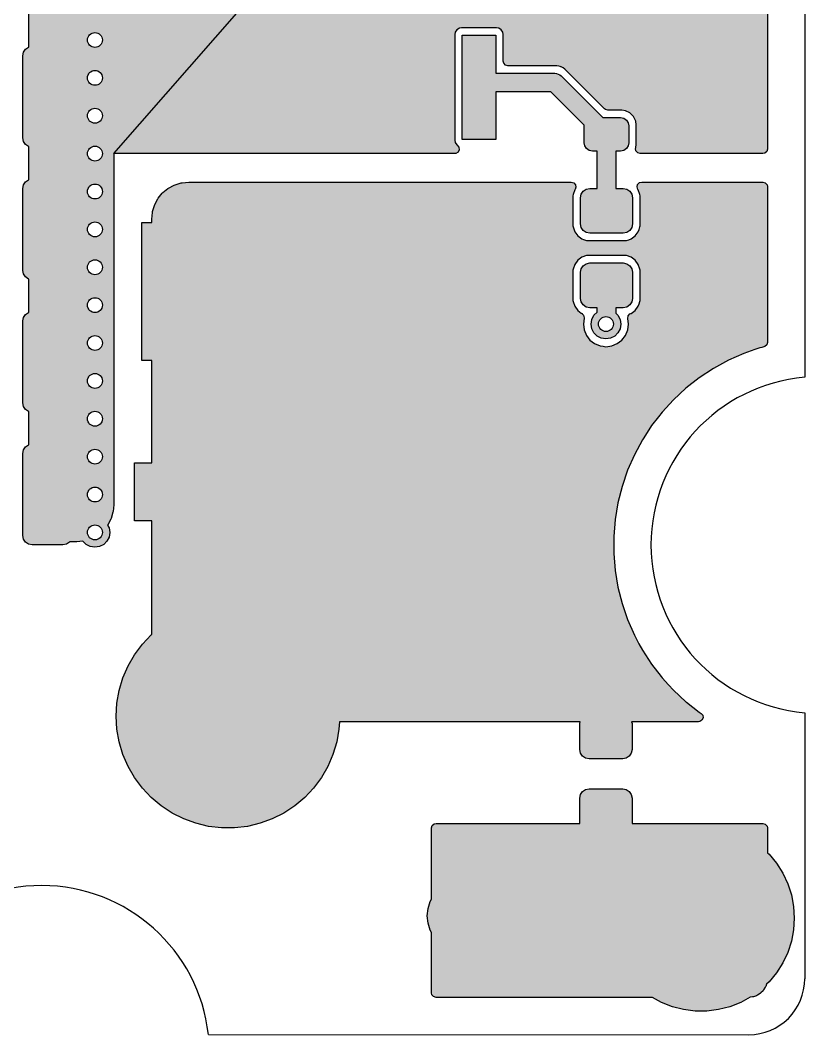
# Model space of a CAD drawing. Header units: millimetres. Extents: x -3894 to -3474, y -291 to 6.
# Drawn here: x -3809.16 to -3788.1, y -143.19 to -115.98 of the extents above; entities that cross this region are included whole.
import ezdxf

# ---------------------------------------------------------------- set-up
doc = ezdxf.new("R2010")
doc.units = ezdxf.units.MM
doc.layers.add('BLACK', color=7, linetype='Continuous')

msp = doc.modelspace()

# ---------------------------------------------------------------- hatches: boundary and pattern name
h = msp.add_hatch(color=256)
h.dxf.hatch_style = 1
h.paths.add_polyline_path([(-3803.044, -108.883), (-3803.046, -108.882), (-3803.112, -108.844), (-3803.168, -108.788), (-3805.628, -106.327), (-3808.408, -103.548), (-3808.441, -103.524), (-3808.51, -103.512), (-3808.575, -103.539), (-3808.628, -103.583), (-3808.645, -103.6), (-3808.754, -103.733), (-3808.768, -103.753), (-3808.849, -103.905), (-3808.858, -103.927), (-3808.908, -104.091), (-3808.912, -104.115), (-3808.93, -104.292), (-3808.93, -104.304), (-3808.93, -106.057), (-3808.973, -106.085), (-3809.027, -106.166), (-3809.046, -106.262), (-3809.046, -108.462), (-3809.027, -108.558), (-3808.973, -108.639), (-3808.93, -108.668), (-3808.93, -109.613), (-3808.973, -109.641), (-3809.027, -109.722), (-3809.046, -109.818), (-3809.046, -112.018), (-3809.027, -112.114), (-3808.973, -112.195), (-3808.93, -112.224), (-3808.93, -113.169), (-3808.973, -113.197), (-3809.027, -113.278), (-3809.046, -113.374), (-3809.046, -115.574), (-3809.027, -115.67), (-3808.973, -115.751), (-3808.93, -115.78), (-3808.93, -116.699), (-3808.931, -116.699), (-3809.012, -116.753), (-3809.066, -116.834), (-3809.085, -116.93), (-3809.085, -119.13), (-3809.066, -119.226), (-3809.012, -119.307), (-3808.931, -119.361), (-3808.93, -119.361), (-3808.93, -120.255), (-3808.931, -120.255), (-3809.012, -120.309), (-3809.066, -120.39), (-3809.085, -120.486), (-3809.085, -122.686), (-3809.066, -122.782), (-3809.012, -122.863), (-3808.931, -122.917), (-3808.93, -122.917), (-3808.93, -123.811), (-3808.931, -123.811), (-3809.012, -123.865), (-3809.066, -123.946), (-3809.085, -124.042), (-3809.085, -126.242), (-3809.066, -126.338), (-3809.012, -126.419), (-3808.931, -126.473), (-3808.93, -126.473), (-3808.93, -127.367), (-3808.931, -127.367), (-3809.012, -127.421), (-3809.066, -127.502), (-3809.085, -127.598), (-3809.085, -129.798), (-3809.066, -129.894), (-3809.012, -129.975), (-3808.931, -130.029), (-3808.835, -130.048), (-3808.01, -130.048), (-3807.914, -130.029), (-3807.833, -129.975), (-3807.829, -129.968), (-3807.651, -129.968), (-3807.638, -129.968), (-3807.474, -129.951), (-3807.388, -130.038), (-3807.276, -130.095), (-3807.152, -130.114), (-3807.029, -130.095), (-3806.917, -130.038), (-3806.829, -129.949), (-3806.772, -129.838), (-3806.752, -129.714), (-3806.772, -129.591), (-3806.81, -129.517), (-3806.807, -129.513), (-3806.726, -129.362), (-3806.717, -129.339), (-3806.667, -129.175), (-3806.662, -129.151), (-3806.645, -128.974), (-3806.644, -128.962), (-3806.644, -120.062), (-3806.644, -119.554), (-3803.22, -115.641), (-3804.459, -114.603, -0.700484), (-3804.812, -114.474, -1), (-3804.412, -114.474, -0.176135), (-3804.459, -114.603), (-3803.242, -113.586, -0.175696), (-3803.288, -113.458, -0.417085), (-3803.086, -113.258)])
h.paths.add_polyline_path([(-3807.352, -110.41, -1), (-3806.952, -110.41, -1)], flags=16)
h.paths.add_polyline_path([(-3807.352, -109.394, -1), (-3806.952, -109.394, -1)], flags=16)
h.paths.add_polyline_path([(-3806.952, -111.426, -1), (-3807.352, -111.426, -1)], flags=16)
h.paths.add_polyline_path([(-3807.352, -108.378, -1), (-3806.952, -108.378, -1)], flags=16)
h.paths.add_polyline_path([(-3806.952, -112.442, -1), (-3807.352, -112.442, -1)], flags=16)
h.paths.add_polyline_path([(-3804.92, -113.458, -1), (-3805.32, -113.458, -1)], flags=16)
h.paths.add_polyline_path([(-3803.904, -113.458, -1), (-3804.304, -113.458, -1)], flags=16)
h.paths.add_polyline_path([(-3807.352, -107.362, -1), (-3806.952, -107.362, -1)], flags=16)
h.paths.add_polyline_path([(-3806.952, -113.458, -1), (-3807.352, -113.458, -1)], flags=16)
h.paths.add_polyline_path([(-3807.352, -106.346, -1), (-3806.952, -106.346, -1)], flags=16)
h.paths.add_polyline_path([(-3806.952, -114.474, -1), (-3807.352, -114.474, -1)], flags=16)
h.paths.add_polyline_path([(-3804.92, -115.49, -1), (-3805.32, -115.49, -1)], flags=16)
h.paths.add_polyline_path([(-3803.904, -115.49, -1), (-3804.304, -115.49, -1)], flags=16)
h.paths.add_polyline_path([(-3806.952, -115.49, -1), (-3807.352, -115.49, -1)], flags=16)
h.paths.add_polyline_path([(-3806.952, -116.506, -1), (-3807.352, -116.506, -1)], flags=16)
h.paths.add_polyline_path([(-3806.952, -117.522, -1), (-3807.352, -117.522, -1)], flags=16)
h.paths.add_polyline_path([(-3806.952, -118.538, -1), (-3807.352, -118.538, -1)], flags=16)
h.paths.add_polyline_path([(-3806.952, -119.554, -1), (-3807.352, -119.554, -1)], flags=16)
h.paths.add_polyline_path([(-3806.952, -120.57, -1), (-3807.352, -120.57, -1)], flags=16)
h.paths.add_polyline_path([(-3806.952, -121.586, -1), (-3807.352, -121.586, -1)], flags=16)
h.paths.add_polyline_path([(-3806.952, -122.602, -1), (-3807.352, -122.602, -1)], flags=16)
h.paths.add_polyline_path([(-3806.952, -123.618, -1), (-3807.352, -123.618, -1)], flags=16)
h.paths.add_polyline_path([(-3806.952, -124.634, -1), (-3807.352, -124.634, -1)], flags=16)
h.paths.add_polyline_path([(-3806.952, -125.65, -1), (-3807.352, -125.65, -1)], flags=16)
h.paths.add_polyline_path([(-3806.952, -126.666, -1), (-3807.352, -126.666, -1)], flags=16)
h.paths.add_polyline_path([(-3806.952, -127.682, -1), (-3807.352, -127.682, -1)], flags=16)
h.paths.add_polyline_path([(-3806.952, -128.698, -1), (-3807.352, -128.698, -1)], flags=16)
h.paths.add_polyline_path([(-3806.952, -129.714, -1), (-3807.352, -129.714, -1)], flags=16)
h = msp.add_hatch(color=256)
h.dxf.hatch_style = 1
h.paths.add_polyline_path([(-3802.948, -108.904), (-3802.967, -108.904), (-3802.967, -108.904), (-3803.044, -108.883), (-3803.086, -113.258, -0.411348), (-3802.888, -113.458, -0.70112), (-3803.242, -113.586), (-3804.459, -114.603), (-3803.214, -115.646, -0.227521), (-3803.288, -115.49, -1), (-3802.888, -115.49, -0.6293), (-3803.214, -115.646), (-3803.22, -115.641), (-3806.644, -119.554), (-3805.628, -119.554), (-3797.495, -119.554), (-3797.462, -119.55), (-3797.403, -119.513), (-3797.373, -119.45), (-3797.381, -119.381), (-3797.426, -119.327), (-3797.436, -119.321), (-3797.48, -119.254), (-3797.492, -119.196), (-3797.492, -116.315), (-3797.436, -116.232), (-3797.369, -116.187), (-3797.369, -116.187), (-3797.311, -116.176), (-3797.311, -116.176), (-3796.371, -116.176), (-3796.33, -116.176), (-3796.247, -116.232), (-3796.202, -116.298), (-3796.191, -116.356), (-3796.191, -116.356), (-3796.191, -117.073), (-3796.18, -117.124), (-3796.134, -117.177), (-3796.067, -117.197), (-3794.752, -117.197), (-3794.7, -117.211), (-3794.662, -117.221), (-3794.637, -117.227), (-3794.586, -117.257), (-3794.535, -117.287), (-3793.471, -118.35), (-3793.45, -118.367), (-3793.383, -118.387), (-3793.013, -118.387), (-3793.013, -118.387), (-3792.913, -118.402), (-3792.793, -118.464), (-3792.698, -118.559), (-3792.636, -118.679), (-3792.621, -118.779), (-3792.621, -119.296), (-3792.64, -119.416), (-3792.63, -119.482), (-3792.584, -119.534), (-3792.517, -119.554), (-3789.226, -119.554), (-3789.174, -119.543), (-3789.121, -119.497), (-3789.102, -119.43), (-3789.102, -114.311), (-3789.102, -114.22), (-3789.095, -114.145), (-3789.068, -113.831), (-3789.03, -113.617), (-3789.001, -113.447), (-3788.901, -113.07), (-3788.901, -113.07), (-3788.768, -112.703), (-3788.605, -112.35), (-3788.411, -112.011)])
h.paths.add_polyline_path([(-3798.824, -113.458, -1), (-3799.224, -113.458, -1)], flags=16)
h.paths.add_polyline_path([(-3799.84, -113.458, -1), (-3800.24, -113.458, -1)], flags=16)
h.paths.add_polyline_path([(-3797.808, -113.458, -1), (-3798.208, -113.458, -1)], flags=16)
h.paths.add_polyline_path([(-3800.856, -113.458, -1), (-3801.256, -113.458, -1)], flags=16)
h.paths.add_polyline_path([(-3799.332, -114.474, -1), (-3799.732, -114.474, -1)], flags=16)
h.paths.add_polyline_path([(-3798.316, -114.474, -1), (-3798.716, -114.474, -1)], flags=16)
h.paths.add_polyline_path([(-3800.348, -114.474, -1), (-3800.748, -114.474, -1)], flags=16)
h.paths.add_polyline_path([(-3801.872, -113.458, -1), (-3802.272, -113.458, -1)], flags=16)
h.paths.add_polyline_path([(-3797.3, -114.474, -1), (-3797.7, -114.474, -1)], flags=16)
h.paths.add_polyline_path([(-3801.364, -114.474, -1), (-3801.764, -114.474, -1)], flags=16)
h.paths.add_polyline_path([(-3798.824, -115.49, -1), (-3799.224, -115.49, -1)], flags=16)
h.paths.add_polyline_path([(-3799.84, -115.49, -1), (-3800.24, -115.49, -1)], flags=16)
h.paths.add_polyline_path([(-3797.808, -115.49, -1), (-3798.208, -115.49, -1)], flags=16)
h.paths.add_polyline_path([(-3802.38, -114.474, -1), (-3802.78, -114.474, -1)], flags=16)
h.paths.add_polyline_path([(-3800.856, -115.49, -1), (-3801.256, -115.49, -1)], flags=16)
h.paths.add_polyline_path([(-3801.872, -115.49, -1), (-3802.272, -115.49, -1)], flags=16)
h.paths.add_polyline_path([(-3803.396, -114.474, -1), (-3803.796, -114.474, -1)], flags=16)
h = msp.add_hatch(color=256)
h.dxf.hatch_style = 1
h.paths.add_polyline_path([(-3794.634, -117.47), (-3794.672, -117.439), (-3794.762, -117.402), (-3794.811, -117.397), (-3796.391, -117.397), (-3796.391, -116.376), (-3797.291, -116.376), (-3797.291, -119.176), (-3796.391, -119.176), (-3796.391, -117.897), (-3794.915, -117.897), (-3794.018, -118.794), (-3794.021, -118.812), (-3794.021, -119.262), (-3794.004, -119.348), (-3793.955, -119.421), (-3793.882, -119.47), (-3793.796, -119.487), (-3793.671, -119.487), (-3793.671, -120.487), (-3793.871, -120.487), (-3793.967, -120.506), (-3794.048, -120.56), (-3794.102, -120.641), (-3794.121, -120.737), (-3794.121, -121.437), (-3794.102, -121.533), (-3794.048, -121.614), (-3793.967, -121.668), (-3793.871, -121.687), (-3792.971, -121.687), (-3792.876, -121.668), (-3792.794, -121.614), (-3792.74, -121.533), (-3792.721, -121.437), (-3792.721, -120.737), (-3792.74, -120.641), (-3792.794, -120.56), (-3792.876, -120.506), (-3792.971, -120.487), (-3793.171, -120.487), (-3793.171, -119.487), (-3793.046, -119.487), (-3792.96, -119.47), (-3792.887, -119.421), (-3792.838, -119.348), (-3792.821, -119.262), (-3792.821, -118.812), (-3792.838, -118.726), (-3792.887, -118.653), (-3792.96, -118.604), (-3793.046, -118.587), (-3793.518, -118.587)])
h.paths.add_polyline_path([(-3792.721, -122.737), (-3792.74, -122.641), (-3792.794, -122.56), (-3792.876, -122.506), (-3792.971, -122.487), (-3793.871, -122.487), (-3793.967, -122.506), (-3794.048, -122.56), (-3794.102, -122.641), (-3794.121, -122.737), (-3794.121, -123.437), (-3794.102, -123.533), (-3794.048, -123.614), (-3793.967, -123.668), (-3793.871, -123.687), (-3793.671, -123.687), (-3793.671, -123.802), (-3793.672, -123.803), (-3793.76, -123.891), (-3793.817, -124.003), (-3793.836, -124.126), (-3793.817, -124.25), (-3793.76, -124.361), (-3793.672, -124.45), (-3793.56, -124.507), (-3793.436, -124.526), (-3793.313, -124.507), (-3793.201, -124.45), (-3793.113, -124.361), (-3793.056, -124.25), (-3793.036, -124.126), (-3793.056, -124.003), (-3793.113, -123.891), (-3793.171, -123.833), (-3793.171, -123.687), (-3792.971, -123.687), (-3792.876, -123.668), (-3792.794, -123.614), (-3792.74, -123.533), (-3792.721, -123.437)])
h.paths.add_polyline_path([(-3793.236, -124.126, -1), (-3793.636, -124.126, -1)], flags=16)
h = msp.add_hatch(color=256)
h.dxf.hatch_style = 1
h.paths.add_polyline_path([(-3793.19, -129.369), (-3793.19, -129.369), (-3793.116, -128.92), (-3793.004, -128.479), (-3792.857, -128.048), (-3792.674, -127.631), (-3792.674, -127.631), (-3792.458, -127.231), (-3792.421, -127.174), (-3792.21, -126.849), (-3792.025, -126.611), (-3791.931, -126.49), (-3791.623, -126.154), (-3791.623, -126.154), (-3791.289, -125.845), (-3790.93, -125.565), (-3790.55, -125.315), (-3790.55, -125.315), (-3790.15, -125.097), (-3789.734, -124.913), (-3789.442, -124.812), (-3789.304, -124.764), (-3789.251, -124.75), (-3789.195, -124.736), (-3789.174, -124.729), (-3789.121, -124.683), (-3789.102, -124.616), (-3789.102, -120.44), (-3789.113, -120.389), (-3789.159, -120.336), (-3789.226, -120.316), (-3792.476, -120.316), (-3792.535, -120.331), (-3792.585, -120.38), (-3792.6, -120.448), (-3792.576, -120.514), (-3792.568, -120.524), (-3792.524, -120.652), (-3792.524, -120.652), (-3792.521, -120.683), (-3792.521, -121.514), (-3792.546, -121.586), (-3792.568, -121.65), (-3792.649, -121.759), (-3792.758, -121.84), (-3792.822, -121.862), (-3792.887, -121.885), (-3792.887, -121.885), (-3792.917, -121.888), (-3793.925, -121.888), (-3793.948, -121.888), (-3794.041, -121.855), (-3794.084, -121.84), (-3794.193, -121.759), (-3794.274, -121.65), (-3794.319, -121.522), (-3794.319, -121.522), (-3794.322, -121.491), (-3794.322, -120.661), (-3794.274, -120.524), (-3794.255, -120.486), (-3794.243, -120.458), (-3794.253, -120.389), (-3794.299, -120.336), (-3794.366, -120.316), (-3804.622, -120.316), (-3804.635, -120.317), (-3804.811, -120.334), (-3804.835, -120.339), (-3804.999, -120.389), (-3805.022, -120.398), (-3805.173, -120.479), (-3805.193, -120.492), (-3805.326, -120.601), (-3805.343, -120.618), (-3805.452, -120.751), (-3805.466, -120.771), (-3805.547, -120.923), (-3805.556, -120.945), (-3805.606, -121.109), (-3805.61, -121.133), (-3805.628, -121.31), (-3805.628, -121.322), (-3805.628, -121.401), (-3805.891, -121.401), (-3805.891, -125.101), (-3805.628, -125.101), (-3805.628, -127.851), (-3806.091, -127.851), (-3806.091, -129.401), (-3805.628, -129.401), (-3805.628, -132.452), (-3805.64, -132.461), (-3805.879, -132.715), (-3806.088, -132.995), (-3806.262, -133.297), (-3806.4, -133.617), (-3806.5, -133.952), (-3806.561, -134.295), (-3806.581, -134.643), (-3806.561, -134.992), (-3806.5, -135.335), (-3806.4, -135.669), (-3806.262, -135.99), (-3806.088, -136.292), (-3805.879, -136.572), (-3805.64, -136.826), (-3805.373, -137.05), (-3805.081, -137.241), (-3804.769, -137.398), (-3804.442, -137.517), (-3804.102, -137.598), (-3803.756, -137.638), (-3803.407, -137.638), (-3803.06, -137.598), (-3802.721, -137.517), (-3802.393, -137.398), (-3802.081, -137.241), (-3801.79, -137.05), (-3801.522, -136.826), (-3801.283, -136.572), (-3801.075, -136.292), (-3800.9, -135.99), (-3800.762, -135.669), (-3800.662, -135.335), (-3800.601, -134.992), (-3800.59, -134.794), (-3794.127, -134.794), (-3794.136, -134.841), (-3794.136, -135.541), (-3794.117, -135.637), (-3794.063, -135.718), (-3793.982, -135.772), (-3793.886, -135.791), (-3792.986, -135.791), (-3792.891, -135.772), (-3792.81, -135.718), (-3792.755, -135.637), (-3792.736, -135.541), (-3792.736, -134.841), (-3792.746, -134.794), (-3790.952, -134.794), (-3790.918, -134.789), (-3790.859, -134.752), (-3790.83, -134.689), (-3790.839, -134.62), (-3790.884, -134.567), (-3790.93, -134.536), (-3791.272, -134.269), (-3791.289, -134.256), (-3791.623, -133.947), (-3791.755, -133.803), (-3791.931, -133.611), (-3791.958, -133.576), (-3792.21, -133.252), (-3792.458, -132.87), (-3792.551, -132.699), (-3792.674, -132.47), (-3792.857, -132.053), (-3793.004, -131.622), (-3793.116, -131.181), (-3793.116, -131.181), (-3793.19, -130.732), (-3793.228, -130.278), (-3793.228, -129.823)])
h.paths.add_polyline_path([(-3792.768, -123.843), (-3792.758, -123.84), (-3792.757, -123.838)], flags=0)
h.paths.add_polyline_path([(-3793.865, -124.554), (-3793.961, -124.429), (-3794.021, -124.283), (-3794.021, -124.283), (-3794.042, -124.126), (-3794.021, -123.965), (-3794.02, -123.956), (-3794.036, -123.888), (-3794.088, -123.837), (-3794.193, -123.759), (-3794.274, -123.65), (-3794.319, -123.522), (-3794.319, -123.522), (-3794.322, -123.491), (-3794.322, -122.683), (-3794.319, -122.652), (-3794.319, -122.652), (-3794.274, -122.524), (-3794.193, -122.415), (-3794.084, -122.334), (-3793.956, -122.29), (-3793.956, -122.29), (-3793.925, -122.287), (-3793.925, -122.287), (-3792.917, -122.287), (-3792.917, -122.287), (-3792.887, -122.29), (-3792.758, -122.334), (-3792.649, -122.415), (-3792.568, -122.524), (-3792.524, -122.652), (-3792.524, -122.652), (-3792.521, -122.683), (-3792.521, -123.491), (-3792.524, -123.522), (-3792.524, -123.522), (-3792.546, -123.586), (-3792.568, -123.65), (-3792.649, -123.759), (-3792.758, -123.84), (-3792.78, -123.84), (-3792.84, -123.908), (-3792.85, -123.977), (-3792.831, -124.126), (-3792.851, -124.283), (-3792.912, -124.429), (-3793.008, -124.554), (-3793.134, -124.651), (-3793.28, -124.711), (-3793.384, -124.725), (-3793.436, -124.732), (-3793.515, -124.722), (-3793.593, -124.711), (-3793.739, -124.651)], flags=16)
h.paths.add_polyline_path([(-3793.76, -124.361), (-3793.817, -124.25), (-3793.836, -124.126), (-3793.817, -124.003), (-3793.76, -123.891), (-3793.671, -123.802), (-3793.671, -123.687), (-3793.871, -123.687), (-3793.967, -123.668), (-3794.048, -123.614), (-3794.102, -123.533), (-3794.121, -123.437), (-3794.121, -122.737), (-3794.102, -122.641), (-3794.048, -122.56), (-3793.967, -122.506), (-3793.871, -122.487), (-3792.971, -122.487), (-3792.876, -122.506), (-3792.794, -122.56), (-3792.74, -122.641), (-3792.721, -122.737), (-3792.721, -123.437), (-3792.74, -123.533), (-3792.794, -123.614), (-3792.876, -123.668), (-3792.971, -123.687), (-3793.171, -123.687), (-3793.171, -123.833), (-3793.113, -123.891), (-3793.056, -124.003), (-3793.036, -124.126), (-3793.056, -124.25), (-3793.113, -124.361), (-3793.201, -124.45), (-3793.313, -124.507), (-3793.436, -124.526), (-3793.56, -124.507), (-3793.672, -124.45)], flags=0)
h.paths.add_polyline_path([(-3793.636, -124.126, -1), (-3793.236, -124.126, -1)], flags=0)
h = msp.add_hatch(color=256)
h.dxf.hatch_style = 1
h.paths.add_polyline_path([(-3819.202, -137.642), (-3819.213, -137.591), (-3819.259, -137.538), (-3819.326, -137.518), (-3823.216, -137.518), (-3823.216, -136.841), (-3823.235, -136.745), (-3823.29, -136.664), (-3823.371, -136.61), (-3823.466, -136.591), (-3824.366, -136.591), (-3824.462, -136.61), (-3824.543, -136.664), (-3824.597, -136.745), (-3824.616, -136.841), (-3824.616, -137.518), (-3827.976, -137.518), (-3828.028, -137.53), (-3828.081, -137.575), (-3828.1, -137.642), (-3828.1, -139.073), (-3828.131, -139.138), (-3828.228, -139.437), (-3828.286, -139.745), (-3828.306, -140.058), (-3828.286, -140.372), (-3828.228, -140.68), (-3828.131, -140.979), (-3828.1, -141.043), (-3828.1, -141.681), (-3828.099, -141.694), (-3828.089, -141.784), (-3828.083, -141.811), (-3828.055, -141.89), (-3828.043, -141.915), (-3827.999, -141.986), (-3827.981, -142.008), (-3827.922, -142.067), (-3827.9, -142.085), (-3827.829, -142.129), (-3827.804, -142.141), (-3827.725, -142.169), (-3827.698, -142.175), (-3827.608, -142.185), (-3827.594, -142.186), (-3827.115, -142.186), (-3826.871, -142.32), (-3826.579, -142.436), (-3826.275, -142.514), (-3825.963, -142.553), (-3825.649, -142.553), (-3825.338, -142.514), (-3825.034, -142.436), (-3824.742, -142.32), (-3824.496, -142.186), (-3819.326, -142.185), (-3819.275, -142.173), (-3819.222, -142.128), (-3819.202, -142.061), (-3819.202, -140.446), (-3819.167, -140.381), (-3819.11, -140.193), (-3819.091, -139.998), (-3819.11, -139.803), (-3819.167, -139.616), (-3819.202, -139.55)])
h.paths.add_polyline_path([(-3788.401, -139.745), (-3788.46, -139.437), (-3788.557, -139.138), (-3788.69, -138.854), (-3788.859, -138.589), (-3789.059, -138.347), (-3789.101, -138.307), (-3789.101, -137.642), (-3789.113, -137.591), (-3789.158, -137.538), (-3789.225, -137.518), (-3792.736, -137.518), (-3792.736, -136.841), (-3792.755, -136.745), (-3792.81, -136.664), (-3792.891, -136.61), (-3792.986, -136.591), (-3793.886, -136.591), (-3793.982, -136.61), (-3794.063, -136.664), (-3794.117, -136.745), (-3794.136, -136.841), (-3794.136, -137.518), (-3797.996, -137.518), (-3798.048, -137.53), (-3798.101, -137.575), (-3798.12, -137.642), (-3798.12, -139.55), (-3798.155, -139.616), (-3798.212, -139.803), (-3798.231, -139.998), (-3798.212, -140.193), (-3798.155, -140.381), (-3798.12, -140.446), (-3798.12, -142.061), (-3798.109, -142.113), (-3798.063, -142.166), (-3797.996, -142.185), (-3792.19, -142.186), (-3791.946, -142.32), (-3791.654, -142.436), (-3791.35, -142.514), (-3791.038, -142.553), (-3790.724, -142.553), (-3790.413, -142.514), (-3790.109, -142.436), (-3789.817, -142.32), (-3789.566, -142.182), (-3789.503, -142.175), (-3789.476, -142.169), (-3789.397, -142.142), (-3789.372, -142.13), (-3789.301, -142.085), (-3789.279, -142.068), (-3789.22, -142.008), (-3789.203, -141.987), (-3789.158, -141.915), (-3789.146, -141.89), (-3789.126, -141.833), (-3789.059, -141.77), (-3788.859, -141.528), (-3788.69, -141.263), (-3788.557, -140.979), (-3788.46, -140.68), (-3788.401, -140.372), (-3788.381, -140.058)])

# ---------------------------------------------------------------- linework, layer by layer
msp.add_line((-3806.644, -119.554), (-3803.22, -115.641))
at = {"layer": 'BLACK', "linetype": 'Continuous'}
for p, q in [((-3789.102, -114.311), (-3789.102, -119.43)), ((-3788.101, -114.415), (-3788.101, -125.552)), ((-3808.93, -116.699), (-3808.93, -115.78)), ((-3797.311, -116.176), (-3797.369, -116.187)), ((-3796.371, -116.176), (-3797.311, -116.176)), ((-3797.311, -116.176), (-3797.311, -116.176)), ((-3796.313, -116.187), (-3796.371, -116.176)), ((-3796.371, -116.176), (-3796.371, -116.176)), ((-3797.48, -116.298), (-3797.492, -116.356)), ((-3797.492, -116.356), (-3797.492, -119.196)), ((-3797.436, -116.232), (-3797.48, -116.298)), ((-3797.48, -116.298), (-3797.48, -116.298)), ((-3797.369, -116.187), (-3797.436, -116.232)), ((-3797.369, -116.187), (-3797.369, -116.187)), ((-3797.291, -119.176), (-3797.291, -116.376)), ((-3797.291, -116.376), (-3796.391, -116.376)), ((-3796.391, -116.376), (-3796.391, -117.397)), ((-3796.247, -116.232), (-3796.313, -116.187)), ((-3796.313, -116.187), (-3796.313, -116.187)), ((-3796.202, -116.298), (-3796.247, -116.232)), ((-3796.191, -116.356), (-3796.202, -116.298)), ((-3796.202, -116.298), (-3796.202, -116.298)), ((-3796.191, -117.073), (-3796.191, -116.356)), ((-3796.191, -116.356), (-3796.191, -116.356)), ((-3809.012, -116.753), (-3808.931, -116.699)), ((-3808.931, -116.699), (-3808.93, -116.699)), ((-3809.085, -116.93), (-3809.066, -116.834)), ((-3809.085, -119.13), (-3809.085, -116.93)), ((-3809.066, -116.834), (-3809.012, -116.753)), ((-3796.18, -117.124), (-3796.191, -117.073)), ((-3796.134, -117.177), (-3796.18, -117.124)), ((-3796.067, -117.197), (-3796.134, -117.177)), ((-3794.752, -117.197), (-3796.067, -117.197)), ((-3794.7, -117.211), (-3794.752, -117.197)), ((-3794.752, -117.197), (-3794.752, -117.197)), ((-3794.662, -117.221), (-3794.7, -117.211)), ((-3794.649, -117.224), (-3794.662, -117.221)), ((-3794.662, -117.221), (-3794.662, -117.221)), ((-3794.637, -117.227), (-3794.649, -117.224)), ((-3794.586, -117.257), (-3794.637, -117.227)), ((-3794.535, -117.287), (-3794.586, -117.257)), ((-3796.391, -117.397), (-3794.811, -117.397)), ((-3794.811, -117.397), (-3794.762, -117.402)), ((-3794.762, -117.402), (-3794.672, -117.439)), ((-3794.672, -117.439), (-3794.672, -117.439)), ((-3794.672, -117.439), (-3794.634, -117.47)), ((-3794.634, -117.47), (-3793.518, -118.587)), ((-3793.471, -118.35), (-3794.535, -117.287)), ((-3794.535, -117.287), (-3794.535, -117.287)), ((-3794.915, -117.897), (-3796.391, -117.897)), ((-3796.391, -117.897), (-3796.391, -119.176)), ((-3794.018, -118.794), (-3794.915, -117.897)), ((-3793.45, -118.367), (-3793.471, -118.35)), ((-3793.518, -118.587), (-3793.046, -118.587)), ((-3793.383, -118.387), (-3793.45, -118.367)), ((-3793.013, -118.387), (-3793.383, -118.387)), ((-3793.046, -118.587), (-3792.96, -118.604)), ((-3792.913, -118.402), (-3793.013, -118.387)), ((-3793.013, -118.387), (-3793.013, -118.387)), ((-3792.96, -118.604), (-3792.887, -118.653)), ((-3792.793, -118.464), (-3792.913, -118.402)), ((-3792.913, -118.402), (-3792.913, -118.402)), ((-3792.913, -118.402), (-3792.913, -118.402)), ((-3792.698, -118.559), (-3792.793, -118.464)), ((-3792.793, -118.464), (-3792.793, -118.464)), ((-3792.793, -118.464), (-3792.793, -118.464)), ((-3792.636, -118.679), (-3792.698, -118.559)), ((-3792.698, -118.559), (-3792.698, -118.559)), ((-3792.698, -118.559), (-3792.698, -118.559)), ((-3794.021, -118.812), (-3794.018, -118.794)), ((-3794.021, -119.262), (-3794.021, -118.812)), ((-3792.887, -118.653), (-3792.838, -118.726)), ((-3792.838, -118.726), (-3792.821, -118.812)), ((-3792.821, -118.812), (-3792.821, -119.262)), ((-3792.621, -118.779), (-3792.636, -118.679)), ((-3792.636, -118.679), (-3792.636, -118.679)), ((-3792.636, -118.679), (-3792.636, -118.679)), ((-3792.621, -119.296), (-3792.621, -118.779)), ((-3809.066, -119.226), (-3809.085, -119.13)), ((-3796.391, -119.176), (-3797.291, -119.176)), ((-3809.012, -119.307), (-3809.066, -119.226)), ((-3808.931, -119.361), (-3809.012, -119.307)), ((-3808.93, -119.361), (-3808.931, -119.361)), ((-3808.93, -120.255), (-3808.93, -119.361)), ((-3797.492, -119.196), (-3797.48, -119.254)), ((-3797.48, -119.254), (-3797.48, -119.254)), ((-3797.48, -119.254), (-3797.436, -119.321)), ((-3797.436, -119.321), (-3797.426, -119.327)), ((-3797.426, -119.327), (-3797.381, -119.381)), ((-3797.381, -119.381), (-3797.373, -119.45)), ((-3794.004, -119.348), (-3794.021, -119.262)), ((-3793.955, -119.421), (-3794.004, -119.348)), ((-3793.882, -119.47), (-3793.955, -119.421)), ((-3792.887, -119.421), (-3792.96, -119.47)), ((-3792.838, -119.348), (-3792.887, -119.421)), ((-3792.821, -119.262), (-3792.838, -119.348)), ((-3792.64, -119.413), (-3792.637, -119.4)), ((-3792.63, -119.482), (-3792.64, -119.413)), ((-3792.637, -119.4), (-3792.621, -119.296)), ((-3789.102, -119.43), (-3789.121, -119.497)), ((-3805.628, -119.554), (-3806.644, -119.554)), ((-3806.644, -119.554), (-3806.644, -120.062)), ((-3797.495, -119.554), (-3805.628, -119.554)), ((-3797.462, -119.55), (-3797.495, -119.554)), ((-3797.403, -119.513), (-3797.462, -119.55)), ((-3797.373, -119.45), (-3797.403, -119.513)), ((-3793.796, -119.487), (-3793.882, -119.47)), ((-3793.671, -119.487), (-3793.796, -119.487)), ((-3793.671, -120.487), (-3793.671, -119.487)), ((-3793.046, -119.487), (-3793.171, -119.487)), ((-3793.171, -119.487), (-3793.171, -120.487)), ((-3792.96, -119.47), (-3793.046, -119.487)), ((-3792.584, -119.534), (-3792.63, -119.482)), ((-3792.517, -119.554), (-3792.584, -119.534)), ((-3789.226, -119.554), (-3792.517, -119.554)), ((-3789.174, -119.543), (-3789.226, -119.554)), ((-3789.121, -119.497), (-3789.174, -119.543)), ((-3809.012, -120.309), (-3808.931, -120.255)), ((-3808.931, -120.255), (-3808.93, -120.255)), ((-3806.644, -120.062), (-3806.644, -128.962)), ((-3809.085, -120.486), (-3809.066, -120.39)), ((-3809.085, -122.686), (-3809.085, -120.486)), ((-3809.066, -120.39), (-3809.012, -120.309)), ((-3805.326, -120.601), (-3805.193, -120.492)), ((-3805.193, -120.492), (-3805.173, -120.479)), ((-3805.173, -120.479), (-3805.022, -120.398)), ((-3805.022, -120.398), (-3804.999, -120.389)), ((-3804.999, -120.389), (-3804.835, -120.339)), ((-3804.835, -120.339), (-3804.811, -120.334)), ((-3804.811, -120.334), (-3804.635, -120.317)), ((-3804.635, -120.317), (-3804.622, -120.316)), ((-3804.622, -120.316), (-3794.366, -120.316)), ((-3794.366, -120.316), (-3794.299, -120.336)), ((-3794.274, -120.524), (-3794.319, -120.652)), ((-3794.299, -120.336), (-3794.253, -120.389)), ((-3794.266, -120.514), (-3794.274, -120.524)), ((-3794.274, -120.524), (-3794.274, -120.524)), ((-3794.243, -120.458), (-3794.266, -120.514)), ((-3794.253, -120.389), (-3794.243, -120.458)), ((-3794.048, -120.56), (-3793.967, -120.506)), ((-3793.967, -120.506), (-3793.871, -120.487)), ((-3793.871, -120.487), (-3793.671, -120.487)), ((-3793.171, -120.487), (-3792.971, -120.487)), ((-3792.971, -120.487), (-3792.876, -120.506)), ((-3792.876, -120.506), (-3792.794, -120.56)), ((-3792.6, -120.448), (-3792.585, -120.38)), ((-3792.576, -120.514), (-3792.6, -120.448)), ((-3792.585, -120.38), (-3792.535, -120.331)), ((-3792.568, -120.524), (-3792.576, -120.514)), ((-3792.524, -120.652), (-3792.568, -120.524)), ((-3792.568, -120.524), (-3792.568, -120.524)), ((-3792.535, -120.331), (-3792.476, -120.316)), ((-3792.476, -120.316), (-3789.226, -120.316)), ((-3789.226, -120.316), (-3789.159, -120.336)), ((-3789.159, -120.336), (-3789.113, -120.389)), ((-3789.113, -120.389), (-3789.102, -120.44)), ((-3789.102, -120.44), (-3789.102, -124.616)), ((-3805.547, -120.923), (-3805.466, -120.771)), ((-3805.466, -120.771), (-3805.452, -120.751)), ((-3805.452, -120.751), (-3805.343, -120.618)), ((-3805.343, -120.618), (-3805.326, -120.601)), ((-3794.319, -120.652), (-3794.322, -120.683)), ((-3794.322, -120.683), (-3794.322, -121.491)), ((-3794.319, -120.652), (-3794.319, -120.652)), ((-3794.121, -120.737), (-3794.102, -120.641)), ((-3794.121, -121.437), (-3794.121, -120.737)), ((-3794.102, -120.641), (-3794.048, -120.56)), ((-3792.794, -120.56), (-3792.74, -120.641)), ((-3792.74, -120.641), (-3792.721, -120.737)), ((-3792.721, -120.737), (-3792.721, -121.437)), ((-3792.521, -120.683), (-3792.524, -120.652)), ((-3792.524, -120.652), (-3792.524, -120.652)), ((-3792.521, -121.491), (-3792.521, -120.683)), ((-3805.606, -121.109), (-3805.556, -120.945)), ((-3805.556, -120.945), (-3805.547, -120.923)), ((-3805.628, -121.31), (-3805.61, -121.133)), ((-3805.628, -121.322), (-3805.628, -121.31)), ((-3805.628, -121.401), (-3805.628, -121.322)), ((-3805.61, -121.133), (-3805.606, -121.109)), ((-3805.891, -125.101), (-3805.891, -121.401)), ((-3805.891, -121.401), (-3805.628, -121.401)), ((-3794.322, -121.491), (-3794.319, -121.522)), ((-3794.319, -121.522), (-3794.319, -121.522)), ((-3794.319, -121.522), (-3794.274, -121.65)), ((-3794.102, -121.533), (-3794.121, -121.437)), ((-3794.048, -121.614), (-3794.102, -121.533)), ((-3793.967, -121.668), (-3794.048, -121.614)), ((-3792.794, -121.614), (-3792.876, -121.668)), ((-3792.74, -121.533), (-3792.794, -121.614)), ((-3792.721, -121.437), (-3792.74, -121.533)), ((-3792.568, -121.65), (-3792.546, -121.586)), ((-3792.546, -121.586), (-3792.524, -121.522)), ((-3792.524, -121.522), (-3792.521, -121.491)), ((-3792.524, -121.522), (-3792.524, -121.522)), ((-3794.274, -121.65), (-3794.274, -121.65)), ((-3794.274, -121.65), (-3794.193, -121.759)), ((-3794.193, -121.759), (-3794.084, -121.84)), ((-3794.084, -121.84), (-3794.041, -121.855)), ((-3794.041, -121.855), (-3793.956, -121.885)), ((-3793.871, -121.687), (-3793.967, -121.668)), ((-3793.956, -121.885), (-3793.925, -121.888)), ((-3793.925, -121.888), (-3793.925, -121.888)), ((-3793.925, -121.888), (-3792.917, -121.888)), ((-3792.971, -121.687), (-3793.871, -121.687)), ((-3792.876, -121.668), (-3792.971, -121.687)), ((-3792.917, -121.888), (-3792.887, -121.885)), ((-3792.887, -121.885), (-3792.822, -121.862)), ((-3792.887, -121.885), (-3792.887, -121.885)), ((-3792.822, -121.862), (-3792.758, -121.84)), ((-3792.758, -121.84), (-3792.649, -121.759)), ((-3792.649, -121.759), (-3792.568, -121.65)), ((-3794.193, -122.415), (-3794.274, -122.524)), ((-3794.084, -122.334), (-3794.193, -122.415)), ((-3793.956, -122.29), (-3794.084, -122.334)), ((-3794.084, -122.334), (-3794.084, -122.334)), ((-3793.925, -122.287), (-3793.956, -122.29)), ((-3793.956, -122.29), (-3793.956, -122.29)), ((-3792.917, -122.287), (-3793.925, -122.287)), ((-3793.925, -122.287), (-3793.925, -122.287)), ((-3792.887, -122.29), (-3792.917, -122.287)), ((-3792.917, -122.287), (-3792.917, -122.287)), ((-3792.758, -122.334), (-3792.887, -122.29)), ((-3792.649, -122.415), (-3792.758, -122.334)), ((-3792.758, -122.334), (-3792.758, -122.334)), ((-3792.568, -122.524), (-3792.649, -122.415)), ((-3809.066, -122.782), (-3809.085, -122.686)), ((-3794.319, -122.652), (-3794.322, -122.683)), ((-3794.322, -122.683), (-3794.322, -123.491)), ((-3794.274, -122.524), (-3794.319, -122.652)), ((-3794.319, -122.652), (-3794.319, -122.652)), ((-3794.274, -122.524), (-3794.274, -122.524)), ((-3794.121, -122.737), (-3794.102, -122.641)), ((-3794.102, -122.641), (-3794.048, -122.56)), ((-3794.048, -122.56), (-3793.967, -122.506)), ((-3793.967, -122.506), (-3793.871, -122.487)), ((-3793.871, -122.487), (-3792.971, -122.487)), ((-3792.971, -122.487), (-3792.876, -122.506)), ((-3792.876, -122.506), (-3792.794, -122.56)), ((-3792.794, -122.56), (-3792.74, -122.641)), ((-3792.74, -122.641), (-3792.721, -122.737)), ((-3792.524, -122.652), (-3792.568, -122.524)), ((-3792.568, -122.524), (-3792.568, -122.524)), ((-3792.521, -122.683), (-3792.524, -122.652)), ((-3792.524, -122.652), (-3792.524, -122.652)), ((-3792.521, -123.491), (-3792.521, -122.683)), ((-3809.012, -122.863), (-3809.066, -122.782)), ((-3808.931, -122.917), (-3809.012, -122.863)), ((-3808.93, -122.917), (-3808.931, -122.917)), ((-3808.93, -123.811), (-3808.93, -122.917)), ((-3794.121, -123.437), (-3794.121, -122.737)), ((-3792.721, -122.737), (-3792.721, -123.437)), ((-3794.322, -123.491), (-3794.319, -123.522)), ((-3794.319, -123.522), (-3794.319, -123.522)), ((-3794.319, -123.522), (-3794.274, -123.65)), ((-3794.102, -123.533), (-3794.121, -123.437)), ((-3792.721, -123.437), (-3792.74, -123.533)), ((-3792.546, -123.586), (-3792.524, -123.522)), ((-3792.524, -123.522), (-3792.521, -123.491)), ((-3792.524, -123.522), (-3792.524, -123.522)), ((-3794.274, -123.65), (-3794.274, -123.65)), ((-3794.274, -123.65), (-3794.193, -123.759)), ((-3794.193, -123.759), (-3794.099, -123.829)), ((-3794.048, -123.614), (-3794.102, -123.533)), ((-3793.967, -123.668), (-3794.048, -123.614)), ((-3793.871, -123.687), (-3793.967, -123.668)), ((-3793.671, -123.687), (-3793.871, -123.687)), ((-3793.672, -123.803), (-3793.671, -123.802)), ((-3793.671, -123.802), (-3793.671, -123.687)), ((-3792.971, -123.687), (-3793.171, -123.687)), ((-3793.171, -123.687), (-3793.171, -123.833)), ((-3792.876, -123.668), (-3792.971, -123.687)), ((-3792.794, -123.614), (-3792.876, -123.668)), ((-3792.74, -123.533), (-3792.794, -123.614)), ((-3792.758, -123.84), (-3792.649, -123.759)), ((-3792.649, -123.759), (-3792.568, -123.65)), ((-3792.568, -123.65), (-3792.546, -123.586)), ((-3809.085, -124.042), (-3809.066, -123.946)), ((-3809.085, -126.242), (-3809.085, -124.042)), ((-3809.066, -123.946), (-3809.012, -123.865)), ((-3809.012, -123.865), (-3808.931, -123.811)), ((-3808.931, -123.811), (-3808.93, -123.811)), ((-3794.099, -123.829), (-3794.077, -123.845)), ((-3794.077, -123.845), (-3794.078, -123.847)), ((-3794.078, -123.847), (-3794.036, -123.888)), ((-3794.021, -123.965), (-3794.042, -124.126)), ((-3794.036, -123.888), (-3794.02, -123.956)), ((-3794.02, -123.956), (-3794.021, -123.965)), ((-3793.836, -124.126), (-3793.817, -124.003)), ((-3793.817, -124.003), (-3793.76, -123.891)), ((-3793.76, -123.891), (-3793.672, -123.803)), ((-3793.171, -123.833), (-3793.113, -123.891)), ((-3793.113, -123.891), (-3793.056, -124.003)), ((-3793.056, -124.003), (-3793.036, -124.126)), ((-3792.85, -123.977), (-3792.84, -123.908)), ((-3792.831, -124.126), (-3792.85, -123.977)), ((-3792.84, -123.908), (-3792.793, -123.855)), ((-3792.793, -123.855), (-3792.768, -123.843)), ((-3792.768, -123.843), (-3792.758, -123.84)), ((-3792.758, -123.84), (-3792.758, -123.84)), ((-3792.758, -123.84), (-3792.758, -123.84)), ((-3794.042, -124.126), (-3794.042, -124.126)), ((-3794.042, -124.126), (-3794.021, -124.283)), ((-3794.021, -124.283), (-3794.021, -124.283)), ((-3794.021, -124.283), (-3793.961, -124.429)), ((-3793.817, -124.25), (-3793.836, -124.126)), ((-3793.76, -124.361), (-3793.817, -124.25)), ((-3793.056, -124.25), (-3793.113, -124.361)), ((-3793.036, -124.126), (-3793.056, -124.25)), ((-3792.912, -124.429), (-3792.851, -124.283)), ((-3792.851, -124.283), (-3792.831, -124.126)), ((-3793.961, -124.429), (-3793.865, -124.554)), ((-3793.865, -124.554), (-3793.739, -124.651)), ((-3793.672, -124.45), (-3793.76, -124.361)), ((-3793.56, -124.507), (-3793.672, -124.45)), ((-3793.436, -124.526), (-3793.56, -124.507)), ((-3793.313, -124.507), (-3793.436, -124.526)), ((-3793.201, -124.45), (-3793.313, -124.507)), ((-3793.113, -124.361), (-3793.201, -124.45)), ((-3793.134, -124.651), (-3793.008, -124.554)), ((-3793.008, -124.554), (-3792.912, -124.429)), ((-3789.102, -124.616), (-3789.121, -124.683)), ((-3793.739, -124.651), (-3793.593, -124.711)), ((-3793.593, -124.711), (-3793.515, -124.722)), ((-3793.515, -124.722), (-3793.436, -124.732)), ((-3793.436, -124.732), (-3793.384, -124.725)), ((-3793.436, -124.732), (-3793.436, -124.732)), ((-3793.436, -124.732), (-3793.436, -124.732)), ((-3793.384, -124.725), (-3793.28, -124.711)), ((-3793.28, -124.711), (-3793.134, -124.651)), ((-3789.442, -124.812), (-3789.734, -124.913)), ((-3789.304, -124.764), (-3789.442, -124.812)), ((-3789.251, -124.75), (-3789.304, -124.764)), ((-3789.195, -124.736), (-3789.251, -124.75)), ((-3789.174, -124.729), (-3789.195, -124.736)), ((-3789.121, -124.683), (-3789.174, -124.729)), ((-3805.628, -125.101), (-3805.891, -125.101)), ((-3805.628, -127.851), (-3805.628, -125.101)), ((-3790.15, -125.097), (-3790.55, -125.315)), ((-3789.734, -124.913), (-3790.15, -125.097)), ((-3790.15, -125.097), (-3790.15, -125.097)), ((-3790.55, -125.315), (-3790.93, -125.565)), ((-3790.55, -125.315), (-3790.55, -125.315)), ((-3790.93, -125.565), (-3791.289, -125.845)), ((-3790.93, -125.565), (-3790.93, -125.565)), ((-3791.289, -125.845), (-3791.623, -126.154)), ((-3791.289, -125.845), (-3791.289, -125.845)), ((-3809.066, -126.338), (-3809.085, -126.242)), ((-3791.623, -126.154), (-3791.931, -126.49)), ((-3791.623, -126.154), (-3791.623, -126.154)), ((-3809.012, -126.419), (-3809.066, -126.338)), ((-3808.931, -126.473), (-3809.012, -126.419)), ((-3808.93, -126.473), (-3808.931, -126.473)), ((-3808.93, -127.367), (-3808.93, -126.473)), ((-3791.931, -126.49), (-3792.025, -126.611)), ((-3791.931, -126.49), (-3791.931, -126.49)), ((-3792.025, -126.611), (-3792.21, -126.849)), ((-3792.21, -126.849), (-3792.421, -127.174)), ((-3792.458, -127.231), (-3792.674, -127.631)), ((-3792.421, -127.174), (-3792.458, -127.231)), ((-3809.085, -127.598), (-3809.066, -127.502)), ((-3809.085, -129.798), (-3809.085, -127.598)), ((-3809.066, -127.502), (-3809.012, -127.421)), ((-3809.012, -127.421), (-3808.931, -127.367)), ((-3808.931, -127.367), (-3808.93, -127.367)), ((-3806.091, -129.401), (-3806.091, -127.851)), ((-3806.091, -127.851), (-3805.628, -127.851)), ((-3792.674, -127.631), (-3792.857, -128.048)), ((-3792.674, -127.631), (-3792.674, -127.631)), ((-3792.857, -128.048), (-3793.004, -128.479)), ((-3793.004, -128.479), (-3793.116, -128.92)), ((-3806.644, -128.962), (-3806.645, -128.974)), ((-3793.116, -128.92), (-3793.19, -129.369)), ((-3793.116, -128.92), (-3793.116, -128.92)), ((-3806.667, -129.175), (-3806.717, -129.339)), ((-3806.662, -129.151), (-3806.667, -129.175)), ((-3806.645, -128.974), (-3806.662, -129.151)), ((-3806.807, -129.513), (-3806.81, -129.517)), ((-3806.726, -129.362), (-3806.807, -129.513)), ((-3806.717, -129.339), (-3806.726, -129.362)), ((-3805.628, -129.401), (-3806.091, -129.401)), ((-3805.628, -132.452), (-3805.628, -129.401)), ((-3793.19, -129.369), (-3793.228, -129.823)), ((-3793.19, -129.369), (-3793.19, -129.369)), ((-3793.19, -129.369), (-3793.19, -129.369)), ((-3806.81, -129.517), (-3806.772, -129.591)), ((-3806.772, -129.591), (-3806.752, -129.714)), ((-3806.752, -129.714), (-3806.772, -129.838)), ((-3809.066, -129.894), (-3809.085, -129.798)), ((-3809.012, -129.975), (-3809.066, -129.894)), ((-3808.931, -130.029), (-3809.012, -129.975)), ((-3808.835, -130.048), (-3808.931, -130.029)), ((-3808.01, -130.048), (-3808.835, -130.048)), ((-3807.914, -130.029), (-3808.01, -130.048)), ((-3807.833, -129.975), (-3807.914, -130.029)), ((-3807.829, -129.968), (-3807.833, -129.975)), ((-3807.651, -129.968), (-3807.829, -129.968)), ((-3807.638, -129.968), (-3807.651, -129.968)), ((-3807.474, -129.951), (-3807.638, -129.968)), ((-3807.388, -130.038), (-3807.474, -129.951)), ((-3807.276, -130.095), (-3807.388, -130.038)), ((-3806.917, -130.038), (-3807.029, -130.095)), ((-3806.829, -129.949), (-3806.917, -130.038)), ((-3806.772, -129.838), (-3806.829, -129.949)), ((-3793.228, -129.823), (-3793.228, -130.278)), ((-3807.152, -130.114), (-3807.276, -130.095)), ((-3807.029, -130.095), (-3807.152, -130.114)), ((-3793.228, -130.278), (-3793.19, -130.732)), ((-3793.19, -130.732), (-3793.19, -130.732)), ((-3793.19, -130.732), (-3793.116, -131.181)), ((-3793.116, -131.181), (-3793.116, -131.181)), ((-3793.116, -131.181), (-3793.116, -131.181)), ((-3793.116, -131.181), (-3793.004, -131.622)), ((-3793.004, -131.622), (-3792.857, -132.053)), ((-3792.857, -132.053), (-3792.674, -132.47)), ((-3805.879, -132.715), (-3805.64, -132.461)), ((-3805.64, -132.461), (-3805.628, -132.452)), ((-3792.674, -132.47), (-3792.674, -132.47)), ((-3792.674, -132.47), (-3792.674, -132.47)), ((-3792.674, -132.47), (-3792.551, -132.699)), ((-3806.088, -132.995), (-3805.879, -132.715)), ((-3792.551, -132.699), (-3792.458, -132.87)), ((-3806.262, -133.297), (-3806.088, -132.995)), ((-3792.458, -132.87), (-3792.21, -133.252)), ((-3806.4, -133.617), (-3806.262, -133.297)), ((-3792.21, -133.252), (-3791.958, -133.576)), ((-3791.958, -133.576), (-3791.931, -133.611)), ((-3806.5, -133.952), (-3806.4, -133.617)), ((-3791.931, -133.611), (-3791.931, -133.611)), ((-3791.931, -133.611), (-3791.755, -133.803)), ((-3791.755, -133.803), (-3791.623, -133.947)), ((-3806.561, -134.295), (-3806.5, -133.952)), ((-3791.623, -133.947), (-3791.623, -133.947)), ((-3791.623, -133.947), (-3791.623, -133.947)), ((-3791.623, -133.947), (-3791.289, -134.256)), ((-3806.581, -134.643), (-3806.561, -134.295)), ((-3791.289, -134.256), (-3791.289, -134.256)), ((-3791.289, -134.256), (-3791.289, -134.256)), ((-3791.289, -134.256), (-3791.272, -134.269)), ((-3791.272, -134.269), (-3790.93, -134.536)), ((-3806.561, -134.992), (-3806.581, -134.643)), ((-3790.93, -134.536), (-3790.93, -134.536)), ((-3790.93, -134.536), (-3790.884, -134.567)), ((-3790.884, -134.567), (-3790.839, -134.62)), ((-3790.839, -134.62), (-3790.83, -134.689)), ((-3788.101, -134.55), (-3788.101, -141.687)), ((-3800.59, -134.794), (-3800.601, -134.992)), ((-3794.127, -134.794), (-3800.59, -134.794)), ((-3794.136, -134.841), (-3794.127, -134.794)), ((-3794.136, -135.541), (-3794.136, -134.841)), ((-3790.952, -134.794), (-3792.746, -134.794)), ((-3792.746, -134.794), (-3792.736, -134.841)), ((-3792.736, -134.841), (-3792.736, -135.541)), ((-3790.918, -134.789), (-3790.952, -134.794)), ((-3790.859, -134.752), (-3790.918, -134.789)), ((-3790.83, -134.689), (-3790.859, -134.752)), ((-3806.5, -135.335), (-3806.561, -134.992)), ((-3800.601, -134.992), (-3800.662, -135.335)), ((-3806.4, -135.669), (-3806.5, -135.335)), ((-3800.662, -135.335), (-3800.762, -135.669)), ((-3806.262, -135.99), (-3806.4, -135.669)), ((-3800.762, -135.669), (-3800.9, -135.99)), ((-3794.117, -135.637), (-3794.136, -135.541)), ((-3794.063, -135.718), (-3794.117, -135.637)), ((-3793.982, -135.772), (-3794.063, -135.718)), ((-3793.886, -135.791), (-3793.982, -135.772)), ((-3792.891, -135.772), (-3792.986, -135.791)), ((-3792.81, -135.718), (-3792.891, -135.772)), ((-3792.755, -135.637), (-3792.81, -135.718)), ((-3792.736, -135.541), (-3792.755, -135.637)), ((-3806.088, -136.292), (-3806.262, -135.99)), ((-3800.9, -135.99), (-3801.075, -136.292)), ((-3792.986, -135.791), (-3793.886, -135.791)), ((-3805.879, -136.572), (-3806.088, -136.292)), ((-3801.075, -136.292), (-3801.283, -136.572)), ((-3805.64, -136.826), (-3805.879, -136.572)), ((-3801.283, -136.572), (-3801.522, -136.826)), ((-3805.373, -137.05), (-3805.64, -136.826)), ((-3801.522, -136.826), (-3801.79, -137.05)), ((-3794.136, -136.841), (-3794.117, -136.745)), ((-3794.136, -137.518), (-3794.136, -136.841)), ((-3794.117, -136.745), (-3794.063, -136.664)), ((-3794.063, -136.664), (-3793.982, -136.61)), ((-3793.982, -136.61), (-3793.886, -136.591)), ((-3793.886, -136.591), (-3792.986, -136.591)), ((-3792.986, -136.591), (-3792.891, -136.61)), ((-3792.891, -136.61), (-3792.81, -136.664)), ((-3792.81, -136.664), (-3792.755, -136.745)), ((-3792.755, -136.745), (-3792.736, -136.841)), ((-3792.736, -136.841), (-3792.736, -137.518)), ((-3805.081, -137.241), (-3805.373, -137.05)), ((-3801.79, -137.05), (-3802.081, -137.241)), ((-3804.769, -137.398), (-3805.081, -137.241)), ((-3804.442, -137.517), (-3804.769, -137.398)), ((-3802.393, -137.398), (-3802.721, -137.517)), ((-3802.081, -137.241), (-3802.393, -137.398)), ((-3804.102, -137.598), (-3804.442, -137.517)), ((-3803.756, -137.638), (-3804.102, -137.598)), ((-3803.407, -137.638), (-3803.756, -137.638)), ((-3803.06, -137.598), (-3803.407, -137.638)), ((-3802.721, -137.517), (-3803.06, -137.598)), ((-3798.12, -137.642), (-3798.101, -137.575)), ((-3798.12, -139.55), (-3798.12, -137.642)), ((-3798.101, -137.575), (-3798.048, -137.53)), ((-3798.048, -137.53), (-3797.996, -137.518)), ((-3797.996, -137.518), (-3794.136, -137.518)), ((-3792.736, -137.518), (-3789.225, -137.518)), ((-3789.225, -137.518), (-3789.158, -137.538)), ((-3789.158, -137.538), (-3789.113, -137.591)), ((-3789.113, -137.591), (-3789.101, -137.642)), ((-3789.101, -137.642), (-3789.101, -138.307)), ((-3789.101, -138.307), (-3789.059, -138.347)), ((-3789.059, -138.347), (-3788.859, -138.589)), ((-3788.859, -138.589), (-3788.69, -138.854)), ((-3788.69, -138.854), (-3788.557, -139.138)), ((-3788.557, -139.138), (-3788.46, -139.437)), ((-3798.155, -139.616), (-3798.12, -139.55)), ((-3788.46, -139.437), (-3788.401, -139.745)), ((-3798.231, -139.998), (-3798.212, -139.803)), ((-3798.212, -139.803), (-3798.155, -139.616)), ((-3788.401, -139.745), (-3788.381, -140.058)), ((-3798.212, -140.193), (-3798.231, -139.998)), ((-3788.381, -140.058), (-3788.401, -140.372)), ((-3798.155, -140.381), (-3798.212, -140.193)), ((-3798.12, -140.446), (-3798.155, -140.381)), ((-3788.401, -140.372), (-3788.46, -140.68)), ((-3798.12, -142.061), (-3798.12, -140.446)), ((-3788.46, -140.68), (-3788.557, -140.979)), ((-3788.557, -140.979), (-3788.69, -141.263)), ((-3788.69, -141.263), (-3788.859, -141.528)), ((-3788.859, -141.528), (-3789.059, -141.77)), ((-3789.22, -142.008), (-3789.279, -142.068)), ((-3789.203, -141.987), (-3789.22, -142.008)), ((-3789.158, -141.915), (-3789.203, -141.987)), ((-3789.146, -141.89), (-3789.158, -141.915)), ((-3789.126, -141.833), (-3789.146, -141.89)), ((-3789.059, -141.77), (-3789.126, -141.833)), ((-3798.109, -142.113), (-3798.12, -142.061)), ((-3798.063, -142.166), (-3798.109, -142.113)), ((-3797.996, -142.185), (-3798.063, -142.166)), ((-3792.19, -142.186), (-3797.996, -142.185)), ((-3791.946, -142.32), (-3792.19, -142.186)), ((-3789.566, -142.182), (-3789.817, -142.32)), ((-3789.503, -142.175), (-3789.566, -142.182)), ((-3789.476, -142.169), (-3789.503, -142.175)), ((-3789.397, -142.142), (-3789.476, -142.169)), ((-3789.372, -142.13), (-3789.397, -142.142)), ((-3789.301, -142.085), (-3789.372, -142.13)), ((-3789.279, -142.068), (-3789.301, -142.085)), ((-3791.654, -142.436), (-3791.946, -142.32)), ((-3791.35, -142.514), (-3791.654, -142.436)), ((-3791.038, -142.553), (-3791.35, -142.514)), ((-3790.724, -142.553), (-3791.038, -142.553)), ((-3790.413, -142.514), (-3790.724, -142.553)), ((-3790.109, -142.436), (-3790.413, -142.514)), ((-3789.817, -142.32), (-3790.109, -142.436)), ((-3804.106, -143.185), (-3789.601, -143.187))]:
    msp.add_line(p, q, dxfattribs=at)
at = {"layer": 'BLACK'}
for centre in [(-3807.152, -116.506), (-3807.152, -117.522), (-3807.152, -118.538), (-3807.152, -119.554), (-3807.152, -120.57), (-3807.152, -121.586), (-3807.152, -122.602), (-3807.152, -123.618), (-3793.436, -124.126), (-3807.152, -124.634), (-3807.152, -125.65), (-3807.152, -126.666), (-3807.152, -127.682), (-3807.152, -128.698), (-3807.152, -129.714)]:
    msp.add_circle(centre, 0.2, dxfattribs=at)
for centre, radius, start, end in [((-3787.711, -130.051), 4.516, 94.9524, 265.0476), ((-3808.578, -143.687), 4.5, 6.4024, 173.5822), ((-3789.601, -141.687), 1.5, 269.9984, 0.0018)]:
    msp.add_arc(centre, radius, start, end, dxfattribs=at)

doc.saveas('drawing.dxf')
